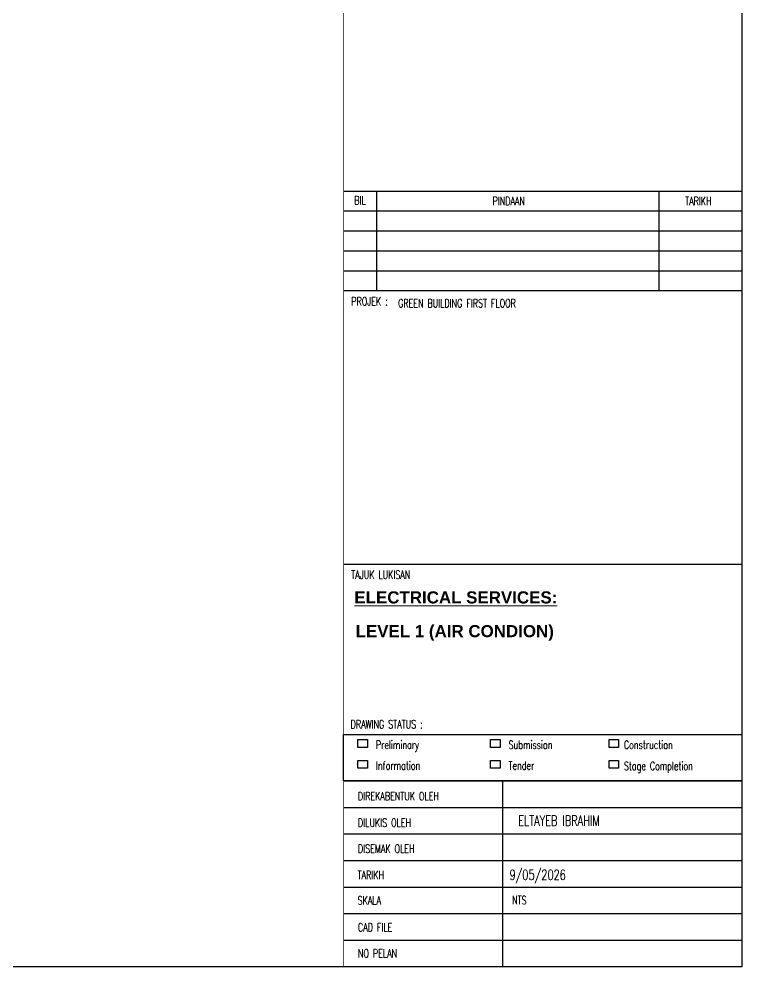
# Model space of a CAD drawing. Header units: inches. Extents: x -86208230 to 200276, y 9267 to 1246656.
# Drawn here: x 175230 to 200276, y 9267 to 42117 of the extents above; entities that cross this region are included whole.
import ezdxf

# ---------------------------------------------------------------- set-up
doc = ezdxf.new("R2010")
doc.units = ezdxf.units.IN
doc.header["$MEASUREMENT"] = 0
for name, color, linetype in [('9', 7, 'Continuous'), ('dmension', 4, 'Continuous'), ('dxt_text', 4, 'Continuous'), ('t.block', 4, 'Continuous')]:
    doc.layers.add(name, color=color, linetype=linetype)
doc.layers.add('TEXT', color=8, linetype='Continuous', lineweight=20)
doc.styles.add('SANSSERIFBOLD', font='sasb____.pfb', dxfattribs={"height": 12})
doc.styles.add('TEXT25', font='SIMPLEX.shx', dxfattribs={"width": 0.7, "height": 62.5})

msp = doc.modelspace()

# ---------------------------------------------------------------- linework, layer by layer
at = {"layer": '9', "color": 7}
msp.add_line((187618, 36153), (187618, 32704), dxfattribs=at)
at = {"layer": 'dmension', "ltscale": 100, "const_width": 23}
msp.add_lwpolyline([(186475, 74141), (186475, 9278), (200264, 9278), (200264, 74141), (186475, 74141)], dxfattribs=at)
at = {"layer": 'dxt_text'}
for points in [[(186972, 16876), (186972, 17148), (187301, 17148), (187301, 16876)], [(191567, 17148), (191896, 17148), (191896, 16876), (191567, 16876)], [(191567, 16876), (191567, 17148), (191896, 17148), (191896, 16876)], [(195669, 16876), (195669, 17148), (195998, 17148), (195998, 16876)], [(186972, 16428), (187301, 16428), (187301, 16157), (186972, 16157)], [(186972, 16157), (186972, 16428), (187301, 16428), (187301, 16157)], [(191567, 16157), (191567, 16428), (191896, 16428), (191896, 16157)], [(195669, 16157), (195669, 16428), (195998, 16428), (195998, 16157)]]:
    msp.add_lwpolyline(points, close=True, dxfattribs=at)
at = {"layer": 't.block', "color": 7, "linetype": 'Continuous'}
for p, q in [((200264, 74141), (200264, 9278)), ((186475, 36153), (200264, 36153)), ((197389, 36153), (197389, 32704)), ((186475, 35463), (200264, 35463)), ((186475, 34773), (200264, 34773)), ((186475, 34083), (200264, 34083)), ((186475, 33394), (200264, 33394)), ((186475, 32704), (200264, 32704)), ((186475, 23231), (200264, 23231)), ((186475, 15716), (200264, 15716)), ((191982, 15716), (191982, 9278)), ((186475, 14796), (200264, 14796)), ((186475, 13877), (200264, 13877)), ((186475, 12957), (200264, 12957)), ((186475, 12037), (200264, 12037)), ((186475, 11118), (200264, 11118)), ((186475, 10198), (200264, 10198))]:
    msp.add_line(p, q, dxfattribs=at)
at = {"layer": 't.block', "color": 7, "ltscale": 0.5}
msp.add_lwpolyline([(200264, 9278), (105409, 9278), (105409, 74141), (200264, 74141)], close=True, dxfattribs=at)
at = {"layer": 't.block', "color": 7, "linetype": 'Continuous'}
msp.add_lwpolyline([(186472, 17323), (200264, 17323), (200264, 15716), (186472, 15716)], close=True, dxfattribs=at)

# ---------------------------------------------------------------- texts
at = {"layer": 'dxt_text', "style": 'TEXT25', "width": 0.7}
for s, height, p in [('BIL', 287.5, (186843, 35690)), ('PINDAAN', 287.5, (191635, 35665)), ('TARIKH', 287.5, (198305, 35665)), ('PROJEK :', 287.5, (186742, 32190)), ('GREEN BUILDING FIRST FLOOR', 287.51, (188363, 32123)), ('TAJUK LUKISAN', 287.51, (186742, 22716)), ('DIREKABENTUK OLEH', 287.51, (186973, 15043)), ('ELTAYEB IBRAHIM', 353.92, (192523, 14160)), ('DILUKIS OLEH', 287.51, (186973, 14123)), ('DISEMAK OLEH', 287.51, (186973, 13223)), ('TARIKH ', 287.5, (186961, 12315)), ('9/05/2026', 353.9, (192220, 12286)), ('SKALA ', 287.5, (186961, 11431)), ('NTS', 287.5, (192313, 11441)), ('CAD FILE ', 287.5, (186973, 10501)), ('NO PELAN', 287.5, (186973, 9596))]:
    msp.add_text(s, height=height, dxfattribs=at).set_placement(p)
at = {"layer": 'dxt_text', "attachment_point": 1, "style": 'TEXT25'}
for s, insert, char_height in [('DRAWING STATUS :', (186719, 17822), 287.51), ('Preliminary', (187596, 17111), 287.51), ('Submission', (192190, 17111), 287.5), ('Construction', (196185, 17111), 287.51), ('Information', (187596, 16391), 287.51), ('Tender', (192190, 16391), 287.5), ('Stage Completion', (196185, 16379), 287.51)]:
    msp.add_mtext(s, dxfattribs=dict(at, insert=insert, char_height=char_height))
at = {"layer": 'TEXT', "linetype": 'ByBlock', "style": 'SANSSERIFBOLD'}
for s, p in [('%%UELECTRICAL SERVICES:', (186847, 21865)), ('LEVEL 1 (AIR CONDION)', (186891, 20696))]:
    msp.add_text(s, height=419.4, dxfattribs=at).set_placement(p)

doc.saveas('drawing.dxf')
